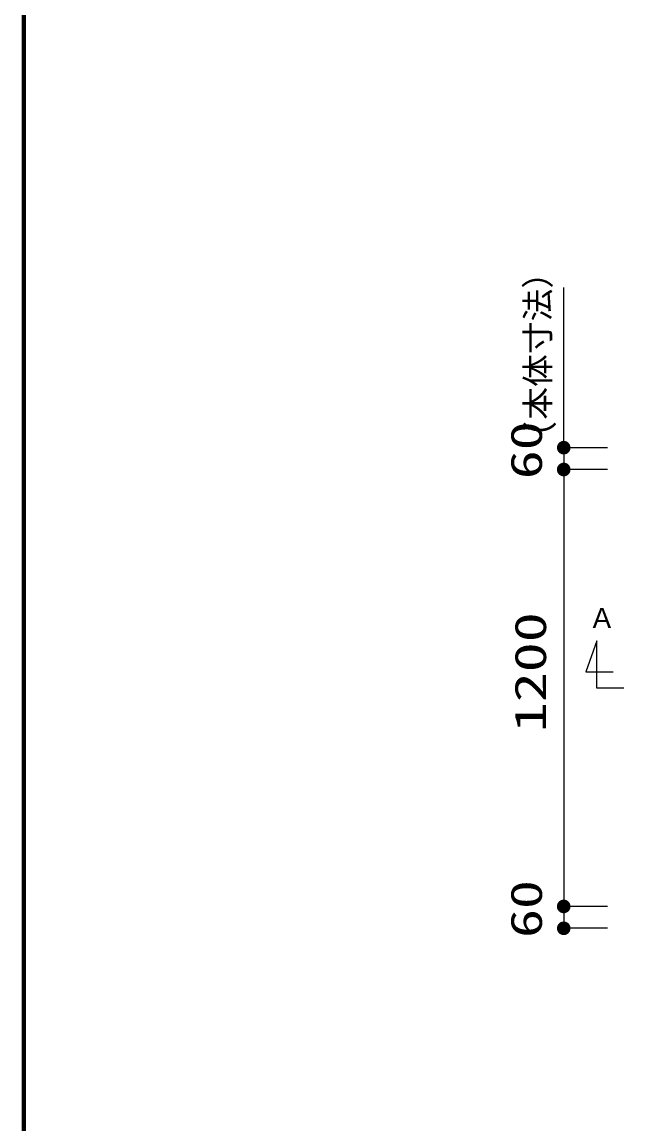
# Model space of a CAD drawing. Units: millimetres, scale not verified. Extents: x -9894 to 7424, y -6315 to 5763.
# Drawn here: x -8762 to -7109, y -296 to 2730 of the extents above; entities that cross this region are included whole.
import ezdxf
from ezdxf.enums import TextEntityAlignment as Align

# ---------------------------------------------------------------- set-up
doc = ezdxf.new("R2010")
doc.units = ezdxf.units.MM
doc.header["$LTSCALE"] = 30
for name, color, linetype, lineweight in [('0-2_SEISAKU', 3, 'Continuous', 25), ('0-6_SUNPO', 7, 'Continuous', 25), ('0-7_07', 7, 'Continuous', 25)]:
    doc.layers.add(name, color=color, linetype=linetype, lineweight=lineweight)
doc.styles.add('MS Gothic', font='')
doc.styles.add('ＭＳ ゴシック', font='')
doc.styles.get('MS Gothic').set_extended_font_data('MS Gothic')
doc.styles.get('ＭＳ ゴシック').set_extended_font_data('MS Gothic')

msp = doc.modelspace()

# ---------------------------------------------------------------- linework, layer by layer
at = {"layer": '0-2_SEISAKU'}
msp.add_lwpolyline([(-7108.57, 900.59), (-7183.57, 900.59), (-7183.57, 1030.59), (-7213.57, 945.59), (-7138.57, 945.59)], dxfattribs=at)
at = {"layer": '0-6_SUNPO', "color": 4}
for p, q in [((-7274.1, 1561.25), (-7274.1, 2000.69)), ((-7154.1, 1561.25), (-7274.1, 1561.25)), ((-7274.1, 1561.25), (-7274.1, 1501.25)), ((-7154.1, 1501.25), (-7274.1, 1501.25)), ((-7154.1, 1501.25), (-7274.1, 1501.25)), ((-7274.1, 1501.25), (-7274.1, 301.25)), ((-7154.1, 301.25), (-7274.1, 301.25)), ((-7154.1, 301.25), (-7274.1, 301.25)), ((-7274.1, 301.25), (-7274.1, 241.25)), ((-7154.1, 241.25), (-7274.1, 241.25))]:
    msp.add_line(p, q, dxfattribs=at)
at = {"layer": '0-6_SUNPO'}
for points in [[(-7287.36, 1574.51), (-7274.1, 1561.25), (-7289.69, 1571.67)], [(-7284.52, 1576.84), (-7274.1, 1561.25), (-7287.36, 1574.51)], [(-7281.28, 1578.57), (-7274.1, 1561.25), (-7284.52, 1576.84)], [(-7277.76, 1579.64), (-7274.1, 1561.25), (-7281.28, 1578.57)], [(-7274.1, 1580), (-7274.1, 1561.25), (-7277.76, 1579.64)], [(-7270.45, 1579.64), (-7274.1, 1561.25), (-7274.1, 1580)], [(-7266.93, 1578.57), (-7274.1, 1561.25), (-7270.45, 1579.64)], [(-7263.69, 1576.84), (-7274.1, 1561.25), (-7266.93, 1578.57)], [(-7260.85, 1574.51), (-7274.1, 1561.25), (-7263.69, 1576.84)], [(-7258.51, 1571.67), (-7274.1, 1561.25), (-7260.85, 1574.51)], [(-7292.49, 1564.91), (-7274.1, 1561.25), (-7292.85, 1561.25)], [(-7292.85, 1561.25), (-7274.1, 1561.25), (-7292.49, 1557.59)], [(-7291.43, 1568.42), (-7274.1, 1561.25), (-7292.49, 1564.91)], [(-7292.49, 1557.59), (-7274.1, 1561.25), (-7291.43, 1554.07)], [(-7289.69, 1571.67), (-7274.1, 1561.25), (-7291.43, 1568.42)], [(-7291.43, 1554.07), (-7274.1, 1561.25), (-7289.69, 1550.83)], [(-7289.69, 1550.83), (-7274.1, 1561.25), (-7287.36, 1547.99)], [(-7287.36, 1547.99), (-7274.1, 1561.25), (-7284.52, 1545.66)], [(-7284.52, 1545.66), (-7274.1, 1561.25), (-7281.28, 1543.93)], [(-7281.28, 1543.93), (-7274.1, 1561.25), (-7277.76, 1542.86)], [(-7277.76, 1542.86), (-7274.1, 1561.25), (-7274.1, 1542.5)], [(-7256.78, 1568.42), (-7274.1, 1561.25), (-7258.51, 1571.67)], [(-7255.71, 1564.91), (-7274.1, 1561.25), (-7256.78, 1568.42)], [(-7255.35, 1561.25), (-7274.1, 1561.25), (-7255.71, 1564.91)], [(-7274.1, 1542.5), (-7274.1, 1561.25), (-7270.45, 1542.86)], [(-7270.45, 1542.86), (-7274.1, 1561.25), (-7266.93, 1543.93)], [(-7266.93, 1543.93), (-7274.1, 1561.25), (-7263.69, 1545.66)], [(-7263.69, 1545.66), (-7274.1, 1561.25), (-7260.85, 1547.99)], [(-7260.85, 1547.99), (-7274.1, 1561.25), (-7258.51, 1550.83)], [(-7258.51, 1550.83), (-7274.1, 1561.25), (-7256.78, 1554.07)], [(-7256.78, 1554.07), (-7274.1, 1561.25), (-7255.71, 1557.59)], [(-7255.71, 1557.59), (-7274.1, 1561.25), (-7255.35, 1561.25)], [(-7287.36, 1514.51), (-7274.1, 1501.25), (-7289.69, 1511.67)], [(-7287.36, 1514.51), (-7274.1, 1501.25), (-7289.69, 1511.67)], [(-7284.52, 1516.84), (-7274.1, 1501.25), (-7287.36, 1514.51)], [(-7284.52, 1516.84), (-7274.1, 1501.25), (-7287.36, 1514.51)], [(-7281.28, 1518.57), (-7274.1, 1501.25), (-7284.52, 1516.84)], [(-7281.28, 1518.57), (-7274.1, 1501.25), (-7284.52, 1516.84)], [(-7277.76, 1519.64), (-7274.1, 1501.25), (-7281.28, 1518.57)], [(-7277.76, 1519.64), (-7274.1, 1501.25), (-7281.28, 1518.57)], [(-7274.1, 1520), (-7274.1, 1501.25), (-7277.76, 1519.64)], [(-7274.1, 1520), (-7274.1, 1501.25), (-7277.76, 1519.64)], [(-7270.45, 1519.64), (-7274.1, 1501.25), (-7274.1, 1520)], [(-7270.45, 1519.64), (-7274.1, 1501.25), (-7274.1, 1520)], [(-7266.93, 1518.57), (-7274.1, 1501.25), (-7270.45, 1519.64)], [(-7266.93, 1518.57), (-7274.1, 1501.25), (-7270.45, 1519.64)], [(-7263.69, 1516.84), (-7274.1, 1501.25), (-7266.93, 1518.57)], [(-7263.69, 1516.84), (-7274.1, 1501.25), (-7266.93, 1518.57)], [(-7260.85, 1514.51), (-7274.1, 1501.25), (-7263.69, 1516.84)], [(-7260.85, 1514.51), (-7274.1, 1501.25), (-7263.69, 1516.84)], [(-7258.51, 1511.67), (-7274.1, 1501.25), (-7260.85, 1514.51)], [(-7258.51, 1511.67), (-7274.1, 1501.25), (-7260.85, 1514.51)], [(-7292.49, 1504.91), (-7274.1, 1501.25), (-7292.85, 1501.25)], [(-7292.49, 1504.91), (-7274.1, 1501.25), (-7292.85, 1501.25)], [(-7292.85, 1501.25), (-7274.1, 1501.25), (-7292.49, 1497.59)], [(-7292.85, 1501.25), (-7274.1, 1501.25), (-7292.49, 1497.59)], [(-7291.43, 1508.42), (-7274.1, 1501.25), (-7292.49, 1504.91)], [(-7291.43, 1508.42), (-7274.1, 1501.25), (-7292.49, 1504.91)], [(-7292.49, 1497.59), (-7274.1, 1501.25), (-7291.43, 1494.07)], [(-7292.49, 1497.59), (-7274.1, 1501.25), (-7291.43, 1494.07)], [(-7289.69, 1511.67), (-7274.1, 1501.25), (-7291.43, 1508.42)], [(-7289.69, 1511.67), (-7274.1, 1501.25), (-7291.43, 1508.42)], [(-7291.43, 1494.07), (-7274.1, 1501.25), (-7289.69, 1490.83)], [(-7291.43, 1494.07), (-7274.1, 1501.25), (-7289.69, 1490.83)], [(-7289.69, 1490.83), (-7274.1, 1501.25), (-7287.36, 1487.99)], [(-7289.69, 1490.83), (-7274.1, 1501.25), (-7287.36, 1487.99)], [(-7287.36, 1487.99), (-7274.1, 1501.25), (-7284.52, 1485.66)], [(-7287.36, 1487.99), (-7274.1, 1501.25), (-7284.52, 1485.66)], [(-7284.52, 1485.66), (-7274.1, 1501.25), (-7281.28, 1483.93)], [(-7284.52, 1485.66), (-7274.1, 1501.25), (-7281.28, 1483.93)], [(-7281.28, 1483.93), (-7274.1, 1501.25), (-7277.76, 1482.86)], [(-7281.28, 1483.93), (-7274.1, 1501.25), (-7277.76, 1482.86)], [(-7277.76, 1482.86), (-7274.1, 1501.25), (-7274.1, 1482.5)], [(-7277.76, 1482.86), (-7274.1, 1501.25), (-7274.1, 1482.5)], [(-7256.78, 1508.42), (-7274.1, 1501.25), (-7258.51, 1511.67)], [(-7256.78, 1508.42), (-7274.1, 1501.25), (-7258.51, 1511.67)], [(-7255.71, 1504.91), (-7274.1, 1501.25), (-7256.78, 1508.42)], [(-7255.71, 1504.91), (-7274.1, 1501.25), (-7256.78, 1508.42)], [(-7255.35, 1501.25), (-7274.1, 1501.25), (-7255.71, 1504.91)], [(-7255.35, 1501.25), (-7274.1, 1501.25), (-7255.71, 1504.91)], [(-7274.1, 1482.5), (-7274.1, 1501.25), (-7270.45, 1482.86)], [(-7270.45, 1482.86), (-7274.1, 1501.25), (-7266.93, 1483.93)], [(-7266.93, 1483.93), (-7274.1, 1501.25), (-7263.69, 1485.66)], [(-7263.69, 1485.66), (-7274.1, 1501.25), (-7260.85, 1487.99)], [(-7260.85, 1487.99), (-7274.1, 1501.25), (-7258.51, 1490.83)], [(-7258.51, 1490.83), (-7274.1, 1501.25), (-7256.78, 1494.07)], [(-7256.78, 1494.07), (-7274.1, 1501.25), (-7255.71, 1497.59)], [(-7255.71, 1497.59), (-7274.1, 1501.25), (-7255.35, 1501.25)], [(-7274.1, 1482.5), (-7274.1, 1501.25), (-7270.45, 1482.86)], [(-7270.45, 1482.86), (-7274.1, 1501.25), (-7266.93, 1483.93)], [(-7266.93, 1483.93), (-7274.1, 1501.25), (-7263.69, 1485.66)], [(-7263.69, 1485.66), (-7274.1, 1501.25), (-7260.85, 1487.99)], [(-7260.85, 1487.99), (-7274.1, 1501.25), (-7258.51, 1490.83)], [(-7258.51, 1490.83), (-7274.1, 1501.25), (-7256.78, 1494.07)], [(-7256.78, 1494.07), (-7274.1, 1501.25), (-7255.71, 1497.59)], [(-7255.71, 1497.59), (-7274.1, 1501.25), (-7255.35, 1501.25)], [(-7292.49, 304.91), (-7274.1, 301.25), (-7292.85, 301.25)], [(-7292.49, 304.91), (-7274.1, 301.25), (-7292.85, 301.25)], [(-7291.43, 308.42), (-7274.1, 301.25), (-7292.49, 304.91)], [(-7291.43, 308.42), (-7274.1, 301.25), (-7292.49, 304.91)], [(-7289.69, 311.67), (-7274.1, 301.25), (-7291.43, 308.42)], [(-7289.69, 311.67), (-7274.1, 301.25), (-7291.43, 308.42)], [(-7287.36, 314.51), (-7274.1, 301.25), (-7289.69, 311.67)], [(-7287.36, 314.51), (-7274.1, 301.25), (-7289.69, 311.67)], [(-7284.52, 316.84), (-7274.1, 301.25), (-7287.36, 314.51)], [(-7284.52, 316.84), (-7274.1, 301.25), (-7287.36, 314.51)], [(-7281.28, 318.57), (-7274.1, 301.25), (-7284.52, 316.84)], [(-7281.28, 318.57), (-7274.1, 301.25), (-7284.52, 316.84)], [(-7277.76, 319.64), (-7274.1, 301.25), (-7281.28, 318.57)], [(-7277.76, 319.64), (-7274.1, 301.25), (-7281.28, 318.57)], [(-7274.1, 320), (-7274.1, 301.25), (-7277.76, 319.64)], [(-7274.1, 320), (-7274.1, 301.25), (-7277.76, 319.64)], [(-7270.45, 319.64), (-7274.1, 301.25), (-7274.1, 320)], [(-7270.45, 319.64), (-7274.1, 301.25), (-7274.1, 320)], [(-7266.93, 318.57), (-7274.1, 301.25), (-7270.45, 319.64)], [(-7266.93, 318.57), (-7274.1, 301.25), (-7270.45, 319.64)], [(-7263.69, 316.84), (-7274.1, 301.25), (-7266.93, 318.57)], [(-7263.69, 316.84), (-7274.1, 301.25), (-7266.93, 318.57)], [(-7260.85, 314.51), (-7274.1, 301.25), (-7263.69, 316.84)], [(-7260.85, 314.51), (-7274.1, 301.25), (-7263.69, 316.84)], [(-7258.51, 311.67), (-7274.1, 301.25), (-7260.85, 314.51)], [(-7258.51, 311.67), (-7274.1, 301.25), (-7260.85, 314.51)], [(-7256.78, 308.42), (-7274.1, 301.25), (-7258.51, 311.67)], [(-7256.78, 308.42), (-7274.1, 301.25), (-7258.51, 311.67)], [(-7255.71, 304.91), (-7274.1, 301.25), (-7256.78, 308.42)], [(-7255.71, 304.91), (-7274.1, 301.25), (-7256.78, 308.42)], [(-7255.35, 301.25), (-7274.1, 301.25), (-7255.71, 304.91)], [(-7255.35, 301.25), (-7274.1, 301.25), (-7255.71, 304.91)], [(-7292.85, 301.25), (-7274.1, 301.25), (-7292.49, 297.59)], [(-7292.85, 301.25), (-7274.1, 301.25), (-7292.49, 297.59)], [(-7292.49, 297.59), (-7274.1, 301.25), (-7291.43, 294.07)], [(-7292.49, 297.59), (-7274.1, 301.25), (-7291.43, 294.07)], [(-7291.43, 294.07), (-7274.1, 301.25), (-7289.69, 290.83)], [(-7291.43, 294.07), (-7274.1, 301.25), (-7289.69, 290.83)], [(-7289.69, 290.83), (-7274.1, 301.25), (-7287.36, 287.99)], [(-7289.69, 290.83), (-7274.1, 301.25), (-7287.36, 287.99)], [(-7287.36, 287.99), (-7274.1, 301.25), (-7284.52, 285.66)], [(-7287.36, 287.99), (-7274.1, 301.25), (-7284.52, 285.66)], [(-7284.52, 285.66), (-7274.1, 301.25), (-7281.28, 283.93)], [(-7284.52, 285.66), (-7274.1, 301.25), (-7281.28, 283.93)], [(-7281.28, 283.93), (-7274.1, 301.25), (-7277.76, 282.86)], [(-7281.28, 283.93), (-7274.1, 301.25), (-7277.76, 282.86)], [(-7277.76, 282.86), (-7274.1, 301.25), (-7274.1, 282.5)], [(-7277.76, 282.86), (-7274.1, 301.25), (-7274.1, 282.5)], [(-7274.1, 282.5), (-7274.1, 301.25), (-7270.45, 282.86)], [(-7270.45, 282.86), (-7274.1, 301.25), (-7266.93, 283.93)], [(-7266.93, 283.93), (-7274.1, 301.25), (-7263.69, 285.66)], [(-7263.69, 285.66), (-7274.1, 301.25), (-7260.85, 287.99)], [(-7260.85, 287.99), (-7274.1, 301.25), (-7258.51, 290.83)], [(-7258.51, 290.83), (-7274.1, 301.25), (-7256.78, 294.07)], [(-7256.78, 294.07), (-7274.1, 301.25), (-7255.71, 297.59)], [(-7255.71, 297.59), (-7274.1, 301.25), (-7255.35, 301.25)], [(-7274.1, 282.5), (-7274.1, 301.25), (-7270.45, 282.86)], [(-7270.45, 282.86), (-7274.1, 301.25), (-7266.93, 283.93)], [(-7266.93, 283.93), (-7274.1, 301.25), (-7263.69, 285.66)], [(-7263.69, 285.66), (-7274.1, 301.25), (-7260.85, 287.99)], [(-7260.85, 287.99), (-7274.1, 301.25), (-7258.51, 290.83)], [(-7258.51, 290.83), (-7274.1, 301.25), (-7256.78, 294.07)], [(-7256.78, 294.07), (-7274.1, 301.25), (-7255.71, 297.59)], [(-7255.71, 297.59), (-7274.1, 301.25), (-7255.35, 301.25)], [(-7292.49, 244.91), (-7274.1, 241.25), (-7292.85, 241.25)], [(-7291.43, 248.42), (-7274.1, 241.25), (-7292.49, 244.91)], [(-7289.69, 251.67), (-7274.1, 241.25), (-7291.43, 248.42)], [(-7287.36, 254.51), (-7274.1, 241.25), (-7289.69, 251.67)], [(-7284.52, 256.84), (-7274.1, 241.25), (-7287.36, 254.51)], [(-7281.28, 258.57), (-7274.1, 241.25), (-7284.52, 256.84)], [(-7277.76, 259.64), (-7274.1, 241.25), (-7281.28, 258.57)], [(-7274.1, 260), (-7274.1, 241.25), (-7277.76, 259.64)], [(-7270.45, 259.64), (-7274.1, 241.25), (-7274.1, 260)], [(-7266.93, 258.57), (-7274.1, 241.25), (-7270.45, 259.64)], [(-7263.69, 256.84), (-7274.1, 241.25), (-7266.93, 258.57)], [(-7260.85, 254.51), (-7274.1, 241.25), (-7263.69, 256.84)], [(-7258.51, 251.67), (-7274.1, 241.25), (-7260.85, 254.51)], [(-7256.78, 248.42), (-7274.1, 241.25), (-7258.51, 251.67)], [(-7255.71, 244.91), (-7274.1, 241.25), (-7256.78, 248.42)], [(-7255.35, 241.25), (-7274.1, 241.25), (-7255.71, 244.91)], [(-7292.85, 241.25), (-7274.1, 241.25), (-7292.49, 237.59)], [(-7292.49, 237.59), (-7274.1, 241.25), (-7291.43, 234.07)], [(-7291.43, 234.07), (-7274.1, 241.25), (-7289.69, 230.83)], [(-7289.69, 230.83), (-7274.1, 241.25), (-7287.36, 227.99)], [(-7287.36, 227.99), (-7274.1, 241.25), (-7284.52, 225.66)], [(-7284.52, 225.66), (-7274.1, 241.25), (-7281.28, 223.93)], [(-7281.28, 223.93), (-7274.1, 241.25), (-7277.76, 222.86)], [(-7277.76, 222.86), (-7274.1, 241.25), (-7274.1, 222.5)], [(-7274.1, 222.5), (-7274.1, 241.25), (-7270.45, 222.86)], [(-7270.45, 222.86), (-7274.1, 241.25), (-7266.93, 223.93)], [(-7266.93, 223.93), (-7274.1, 241.25), (-7263.69, 225.66)], [(-7263.69, 225.66), (-7274.1, 241.25), (-7260.85, 227.99)], [(-7260.85, 227.99), (-7274.1, 241.25), (-7258.51, 230.83)], [(-7258.51, 230.83), (-7274.1, 241.25), (-7256.78, 234.07)], [(-7256.78, 234.07), (-7274.1, 241.25), (-7255.71, 237.59)], [(-7255.71, 237.59), (-7274.1, 241.25), (-7255.35, 241.25)]]:
    msp.add_solid(points, dxfattribs=at)
at = {"layer": '0-7_07'}
for p, q in [((-8762.49, 5762.85), (-8762.49, -5821.96)), ((-8761.89, 5762.25), (-8761.89, -5821.36)), ((-8761.29, 5761.65), (-8761.29, -5820.76)), ((-8760.69, 5761.05), (-8760.69, -5820.16)), ((-8760.09, 5760.45), (-8760.09, -5819.56)), ((-8759.49, 5759.85), (-8759.49, -5818.96)), ((-8758.89, 5759.25), (-8758.89, -5818.36)), ((-8758.29, 5758.65), (-8758.29, -5817.76)), ((-8757.69, 5758.05), (-8757.69, -5817.16)), ((-8757.09, 5757.45), (-8757.09, -5816.56)), ((-8756.49, 5756.85), (-8756.49, -5815.96)), ((-8755.89, 5756.25), (-8755.89, -5815.36)), ((-8755.29, 5755.65), (-8755.29, -5814.76)), ((-8754.69, 5755.05), (-8754.69, -5814.16)), ((-8754.09, 5754.45), (-8754.09, -5813.56))]:
    msp.add_line(p, q, dxfattribs=at)

# ---------------------------------------------------------------- texts
at = {"layer": '0-2_SEISAKU', "color": 4, "style": 'MS Gothic'}
msp.add_text('Ａ', height=54.99, dxfattribs=at).set_placement((-7206.32, 1049.26), align=Align.BOTTOM_LEFT)
at = {"layer": '0-6_SUNPO', "color": 4, "style": 'MS Gothic'}
msp.add_text('(本体寸法）', height=65.98, rotation=90, dxfattribs=at).set_placement((-7292.59, 1593.14), align=Align.BOTTOM_LEFT)
at = {"layer": '0-6_SUNPO', "color": 3, "style": 'ＭＳ ゴシック'}
for s, width, p in [('60', 1.35, (-7307.85, 1474.68)), ('1200', 1.4, (-7296.6, 779.54)), ('60', 1.35, (-7307.85, 214.68))]:
    msp.add_text(s, height=86.59, rotation=90, dxfattribs=dict(at, width=width)).set_placement(p, align=Align.BOTTOM_LEFT)

doc.saveas('drawing.dxf')
